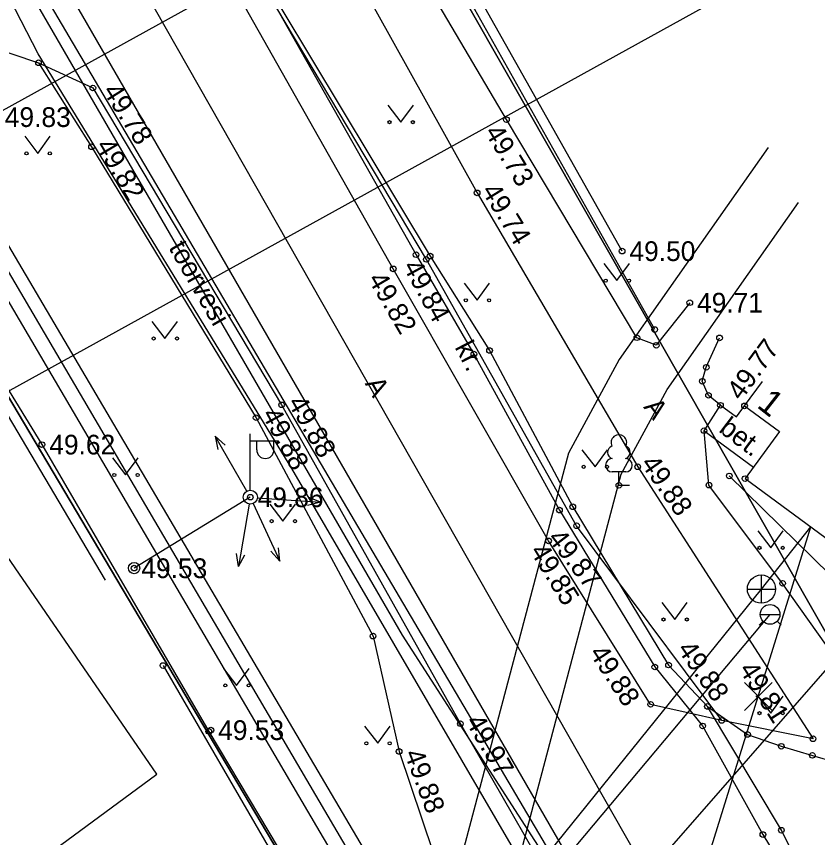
# Model space of a CAD drawing. Extents: x 641349 to 641717, y 6455477 to 6455943.
# Drawn here: x 641519.3 to 641547.76, y 6455717.47 to 6455746.63 of the extents above; entities that cross this region are included whole.
import ezdxf

# ---------------------------------------------------------------- set-up
doc = ezdxf.new("R2010")
doc.units = 0
for name, color, linetype in [('ABIJOONIS', 7, 'Continuous'), ('AED', 7, 'Continuous'), ('HALJASTUS', 7, 'Continuous'), ('HOONE', 7, 'Continuous'), ('HOONEDET', 7, 'Continuous'), ('KKAEV', 7, 'Continuous'), ('KORGUS', 7, 'Continuous'), ('KPKAABEL', 7, 'Continuous'), ('KTRASS', 7, 'Continuous'), ('MOOTPIIR', 7, 'Continuous'), ('MPOHULIIN', 7, 'Continuous'), ('PIIR', 7, 'Continuous'), ('POST', 7, 'Continuous'), ('PUU', 7, 'Continuous'), ('SITRASS', 7, 'Continuous'), ('SKTRASS', 7, 'Continuous'), ('TEE', 7, 'Continuous'), ('TTRASS', 7, 'Continuous'), ('VKAEV', 7, 'Continuous'), ('VORMISTUS', 7, 'Continuous'), ('VTRASS', 7, 'Continuous')]:
    doc.layers.add(name, color=color, linetype=linetype)

msp = doc.modelspace()

# ---------------------------------------------------------------- linework, layer by layer
at = {"layer": 'AED'}
for points in [[(641541.977, 6455735.505), (641529.73, 6455757.299), (641531.717, 6455758.671)], [(641508.059, 6455740.231), (641512.71, 6455743.646), (641520.209, 6455731.419), (641526.137, 6455721.238), (641530.735, 6455713.524), (641532.306, 6455710.93), (641538.989, 6455700.018)], [(641544.627, 6455730.308), (641553.588, 6455721.528)]]:
    msp.add_lwpolyline(points, dxfattribs=at)
at = {"layer": 'HALJASTUS'}
for p, q in [((641532.494, 6455743.476), (641532.957, 6455742.87)), ((641532.957, 6455742.87), (641533.403, 6455743.476)), ((641519.597, 6455742.368), (641520.061, 6455741.761)), ((641520.061, 6455741.761), (641520.506, 6455742.368)), ((641540.174, 6455737.85), (641540.637, 6455737.243)), ((641540.637, 6455737.243), (641541.083, 6455737.85)), ((641535.204, 6455737.152), (641535.668, 6455736.545)), ((641535.668, 6455736.545), (641536.113, 6455737.152)), ((641524.115, 6455735.796), (641524.579, 6455735.19)), ((641524.579, 6455735.19), (641525.024, 6455735.796)), ((641539.393, 6455731.237), (641539.857, 6455730.631)), ((641539.857, 6455730.631), (641540.302, 6455731.237)), ((641522.719, 6455730.95), (641523.182, 6455730.343)), ((641523.182, 6455730.343), (641523.628, 6455730.95)), ((641528.304, 6455729.307), (641528.768, 6455728.7)), ((641528.768, 6455728.7), (641529.213, 6455729.307)), ((641545.636, 6455728.362), (641546.1, 6455727.756)), ((641546.1, 6455727.756), (641546.545, 6455728.362)), ((641542.227, 6455725.816), (641542.691, 6455725.209)), ((641542.691, 6455725.209), (641543.136, 6455725.816)), ((641524.512, 6455723.573), (641530.317, 6455713.595)), ((641526.662, 6455723.475), (641527.125, 6455722.868)), ((641527.125, 6455722.868), (641527.571, 6455723.475)), ((641545.636, 6455722.489), (641546.1, 6455721.883)), ((641546.1, 6455721.883), (641546.545, 6455722.489)), ((641531.672, 6455721.421), (641532.136, 6455720.815)), ((641532.136, 6455720.815), (641532.581, 6455721.421))]:
    msp.add_line(p, q, dxfattribs=at)
for points in [[(641540.819, 6455738.293), (641531.428, 6455754.96)], [(641508.492, 6455739.997), (641512.722, 6455743.037), (641522.456, 6455726.608)]]:
    msp.add_lwpolyline(points, dxfattribs=at)
for centre in [(641532.556, 6455742.87), (641533.385, 6455742.87), (641519.66, 6455741.761), (641520.489, 6455741.761), (641540.236, 6455737.243), (641541.065, 6455737.243), (641535.267, 6455736.545), (641536.095, 6455736.545), (641524.178, 6455735.19), (641525.006, 6455735.19), (641539.456, 6455730.631), (641540.285, 6455730.631), (641522.781, 6455730.343), (641523.61, 6455730.343), (641528.367, 6455728.7), (641529.196, 6455728.7), (641545.699, 6455727.756), (641546.527, 6455727.756), (641542.29, 6455725.209), (641543.119, 6455725.209), (641526.724, 6455722.868), (641527.553, 6455722.868), (641545.699, 6455721.883), (641546.527, 6455721.883), (641531.735, 6455720.815), (641532.563, 6455720.815)]:
    msp.add_circle(centre, 0.055, dxfattribs=at)
at = {"layer": 'HOONE'}
for p, q in [((641545.169, 6455732.795), (641545.802, 6455733.66)), ((641545.188, 6455730.212), (641548.251, 6455727.971))]:
    msp.add_line(p, q, dxfattribs=at)
msp.add_lwpolyline([(641545.169, 6455732.795), (641546.412, 6455731.885), (641545.188, 6455730.212)], dxfattribs=at)
at = {"layer": 'KKAEV'}
for p, q in [((641545.768, 6455725.79), (641545.768, 6455726.79)), ((641545.268, 6455726.29), (641546.268, 6455726.29))]:
    msp.add_line(p, q, dxfattribs=at)
msp.add_circle((641545.768, 6455726.29), 0.5, dxfattribs=at)
at = {"layer": 'KORGUS'}
for centre in [(641520.087, 6455744.981), (641522.02, 6455744.084), (641536.71, 6455742.961), (641521.971, 6455741.996), (641535.668, 6455740.36), (641540.819, 6455738.293), (641533.499, 6455738.163), (641533.998, 6455738.114), (641533.865, 6455737.998), (641532.689, 6455737.661), (641543.224, 6455736.46), (641541.977, 6455735.505), (641541.344, 6455735.216), (641544.28, 6455735.209), (641542.033, 6455734.948), (641535.554, 6455734.637), (641536.111, 6455734.762), (641543.811, 6455734.167), (641543.667, 6455733.668), (641543.889, 6455733.17), (641528.725, 6455732.833), (641544.312, 6455732.817), (641545.169, 6455732.795), (641527.818, 6455732.377), (641543.73, 6455731.913), (641520.209, 6455731.419), (641541.374, 6455730.633), (641544.627, 6455730.308), (641545.188, 6455730.212), (641540.706, 6455729.974), (641543.905, 6455729.982), (641527.612, 6455729.554), (641538.594, 6455729.094), (641539.068, 6455729.212), (641539.204, 6455728.539), (641538.207, 6455728.002), (641523.485, 6455727.035), (641546.522, 6455726.494), (641531.971, 6455724.621), (641524.512, 6455723.573), (641541.98, 6455723.523), (641542.469, 6455723.593), (641541.832, 6455722.197), (641543.851, 6455722.122), (641535.074, 6455721.51), (641543.681, 6455721.429), (641544.357, 6455721.625), (641526.137, 6455721.238), (641526.211, 6455721.281), (641545.275, 6455721.129), (641547.603, 6455720.975), (641532.898, 6455720.524), (641546.475, 6455720.708), (641547.577, 6455720.385), (641546.478, 6455717.728), (641545.82, 6455717.574)]:
    msp.add_circle(centre, 0.1, dxfattribs=at)
at = {"layer": 'KPKAABEL'}
for points in [[(641546.008, 6455741.967), (641540.715, 6455734.438), (641538.918, 6455731.117), (641538.918, 6455731.117), (641534.988, 6455716.293), (641532.844, 6455707.441), (641530.152, 6455698.773), (641530.094, 6455698.691), (641523.047, 6455696.863)], [(641523.547, 6455694.926), (641531.305, 6455696.938), (641531.969, 6455697.875), (641534.773, 6455706.91), (641536.926, 6455715.801), (641540.789, 6455730.375), (641542.418, 6455733.383), (641547.084, 6455740.021)]]:
    msp.add_lwpolyline(points, dxfattribs=at)
at = {"layer": 'KTRASS'}
for p, q in [((641545.164, 6455722.968), (641546.154, 6455721.978)), ((641545.164, 6455721.978), (641546.154, 6455722.968))]:
    msp.add_line(p, q, dxfattribs=at)
for points in [[(641514.762, 6455756.766), (641538.235, 6455716.957), (641540.856, 6455711.71), (641555.898, 6455686.585), (641566.145, 6455669.786), (641567.867, 6455667.357)], [(641538.235, 6455716.957), (641545.768, 6455726.29), (641547.525, 6455728.503)], [(641542.336, 6455711.8), (641547.525, 6455728.503)]]:
    msp.add_lwpolyline(points, dxfattribs=at)
at = {"layer": 'MOOTPIIR'}
for points in [[(641457.818, 6455781.137), (641440.763, 6455810.523), (641424.967, 6455836.009), (641439.11, 6455844.773), (641447.813, 6455829.804), (641454.764, 6455816.486), (641470.85, 6455792.932), (641474.326, 6455794.124), (641480.185, 6455783.689), (641477.305, 6455781.801), (641492.796, 6455755.762), (641497.562, 6455746.519), (641514.741, 6455756.159), (641533.012, 6455724.654), (641566.575, 6455672.577), (641591.077, 6455685.149), (641599.063, 6455687.763)], [(641599.063, 6455687.763), (641615.297, 6455707.336), (641642.117, 6455700.989), (641634.948, 6455681.675), (641588.836, 6455656.441), (641584.8, 6455660.761), (641559.255, 6455648.586), (641543.789, 6455674.674), (641548.435, 6455679.921), (641535.711, 6455699.94), (641527.171, 6455699.94), (641517.936, 6455715.046), (641524.291, 6455719.717), (641512.45, 6455736.936), (641493.593, 6455726.997), (641468.744, 6455769.782), (641461.644, 6455767.149), (641454.196, 6455778.578), (641457.818, 6455781.137)]]:
    msp.add_lwpolyline(points, dxfattribs=at)
at = {"layer": 'MPOHULIIN'}
for p, q in [((641526.358, 6455731.717), (641526.454, 6455731.251)), ((641526.358, 6455731.717), (641526.713, 6455731.4)), ((641527.487, 6455729.77), (641526.358, 6455731.717)), ((641527.612, 6455729.554), (641527.612, 6455729.554)), ((641527.612, 6455729.554), (641527.612, 6455729.554)), ((641527.612, 6455729.554), (641527.612, 6455729.554)), ((641527.612, 6455729.554), (641527.612, 6455729.554)), ((641527.861, 6455729.536), (641530.105, 6455729.372)), ((641530.105, 6455729.372), (641529.644, 6455729.257)), ((641530.105, 6455729.372), (641529.666, 6455729.554)), ((641527.57, 6455729.307), (641527.195, 6455727.089)), ((641527.717, 6455729.327), (641528.663, 6455727.286)), ((641528.663, 6455727.286), (641528.339, 6455727.633)), ((641528.663, 6455727.286), (641528.61, 6455727.758)), ((641527.195, 6455727.089), (641527.124, 6455727.559)), ((641527.195, 6455727.089), (641527.418, 6455727.509))]:
    msp.add_line(p, q, dxfattribs=at)
at = {"layer": 'PIIR'}
for points in [[(641589.426, 6455648.229), (641550.26, 6455712.24), (641554.42, 6455714.05), (641575.07, 6455711.45), (641604.77, 6455715.78), (641605.35, 6455722.04), (641575, 6455717.51), (641550.42, 6455720.59), (641529.94, 6455756.51), (641523.39, 6455767.25), (641482.27, 6455834.59), (641458.339, 6455875.692)], [(641441.612, 6455866.505), (641461.72, 6455831.69), (641483.23, 6455794.7), (641506.69, 6455755.52), (641512.79, 6455743.59), (641543.19, 6455692.38), (641572.734, 6455642.617)], [(641541.429, 6455765.157), (641529.94, 6455756.51), (641550.42, 6455720.59), (641575, 6455717.51), (641605.35, 6455722.04), (641606.33, 6455723.569)], [(641524.829, 6455689.914), (641543.19, 6455692.38), (641512.79, 6455743.59), (641488.116, 6455725.001)]]:
    msp.add_lwpolyline(points, dxfattribs=at)
at = {"layer": 'POST'}
for p, q in [((641527.612, 6455729.804), (641527.612, 6455731.804)), ((641527.612, 6455731.554), (641528.612, 6455731.554)), ((641527.839, 6455731.233), (641527.839, 6455731.554)), ((641528.451, 6455731.233), (641528.451, 6455731.554)), ((641527.612, 6455729.554), (641527.612, 6455729.554))]:
    msp.add_line(p, q, dxfattribs=at)
msp.add_lwpolyline([(641527.612, 6455729.554), (641523.485, 6455727.035)], dxfattribs=at)
for centre, radius in [((641527.612, 6455729.554), 0.25), ((641523.485, 6455727.035), 0.2)]:
    msp.add_circle(centre, radius, dxfattribs=at)
msp.add_arc((641528.145, 6455731.233), 0.306, 180, 0, dxfattribs=at)
at = {"layer": 'PUU'}
for p, q in [((641540.946, 6455730.449), (641540.466, 6455730.449)), ((641540.706, 6455729.974), (641540.706, 6455730.449)), ((641541.086, 6455729.974), (641540.706, 6455729.974))]:
    msp.add_line(p, q, dxfattribs=at)
for centre, radius, start, end in [((641540.706, 6455731.494), 0.277, 332.5799, 207.4201), ((641540.536, 6455731.147), 0.233, 109.0217, 253.1415), ((641540.876, 6455731.147), 0.233, 286.8508, 70.9859), ((641540.469, 6455730.686), 0.238, 90.0016, 269.3953), ((641540.943, 6455730.686), 0.238, 270.6047, 89.9984)]:
    msp.add_arc(centre, radius, start, end, dxfattribs=at)
at = {"layer": 'SITRASS'}
for points in [[(641521.935, 6455768.007), (641522.603, 6455764.678), (641522.883, 6455762.488), (641522.96, 6455759.435), (641522.933, 6455758.191), (641522.932, 6455756.862), (641533.499, 6455738.163), (641535.554, 6455734.637), (641538.594, 6455729.094), (641541.98, 6455723.523), (641543.681, 6455721.429), (641545.82, 6455717.574), (641547.541, 6455714.741), (641551.223, 6455708.577), (641556.454, 6455700.327), (641562.459, 6455689.727), (641567.426, 6455681.326), (641573.83, 6455670.824), (641577.99, 6455663.785), (641584.116, 6455653.24), (641584.751, 6455652.141)], [(641522.932, 6455756.862), (641523.674, 6455755.546), (641525.349, 6455752.607), (641528.736, 6455746.873), (641533.998, 6455738.114), (641536.111, 6455734.762), (641539.068, 6455729.212), (641542.469, 6455723.593), (641543.851, 6455722.122)], [(641584.863, 6455652.176), (641584.332, 6455653.388), (641577.89, 6455663.754), (641574.503, 6455670.97), (641567.616, 6455681.582), (641564.258, 6455688.212), (641555.753, 6455700.15), (641550.852, 6455708.493), (641547.856, 6455714.936), (641546.478, 6455717.728), (641543.851, 6455722.122)], [(641543.851, 6455722.122), (641545.275, 6455721.129), (641546.475, 6455720.708), (641547.577, 6455720.385), (641548.398, 6455720.149), (641549.81, 6455720.161), (641551.087, 6455720.486), (641552.322, 6455721.049), (641553.153, 6455721.278)]]:
    msp.add_lwpolyline(points, dxfattribs=at)
at = {"layer": 'SKTRASS'}
for points in [[(641564.157, 6455662.734), (641541.244, 6455700.764), (641513.132, 6455748.476), (641494.36, 6455737.724)], [(641564.157, 6455662.734), (641541.244, 6455700.764), (641513.132, 6455748.476)]]:
    msp.add_lwpolyline(points, dxfattribs=at)
at = {"layer": 'TEE'}
msp.add_line((641543.73, 6455731.913), (641545.49, 6455730.625), dxfattribs=at)
for points in [[(641543.224, 6455736.46), (641542.033, 6455734.948), (641541.344, 6455735.216), (641536.71, 6455742.961), (641531.769, 6455751.329), (641527.815, 6455758.632), (641527.775, 6455760.587), (641528.119, 6455762.238)], [(641541.374, 6455730.633), (641547.603, 6455720.975), (641544.357, 6455721.625), (641541.832, 6455722.197), (641538.207, 6455728.002), (641532.689, 6455737.661), (641526.104, 6455749.309), (641525.171, 6455751.664), (641525.01, 6455753.288), (641524.847, 6455754.801), (641524.8, 6455756.168), (641525.33, 6455757.561), (641529.69, 6455751.107), (641535.668, 6455740.36), (641541.374, 6455730.633)], [(641544.357, 6455721.625), (641539.204, 6455728.539), (641533.865, 6455737.998), (641526.376, 6455750.588), (641525.01, 6455753.288)], [(641506.346, 6455743.76), (641510.086, 6455745.657), (641513.327, 6455746.362), (641516.393, 6455746.221), (641520.087, 6455744.981), (641522.02, 6455744.084), (641528.725, 6455732.833), (641535.074, 6455721.51)], [(641520.087, 6455744.981), (641521.971, 6455741.996), (641527.818, 6455732.377), (641531.971, 6455724.621)], [(641544.312, 6455732.817), (641543.889, 6455733.17), (641543.667, 6455733.668), (641543.811, 6455734.167), (641544.28, 6455735.209)], [(641543.73, 6455731.913), (641544.312, 6455732.817)], [(641544.312, 6455732.817), (641544.881, 6455732.401), (641545.169, 6455732.795)], [(641556.692, 6455719.592), (641550.821, 6455720.438), (641546.522, 6455726.494), (641543.905, 6455729.982), (641543.73, 6455731.913)], [(641531.971, 6455724.621), (641532.898, 6455720.524), (641534.508, 6455715.738), (641536.058, 6455712.927), (641540.613, 6455709.256), (641545.168, 6455701.06), (641545.492, 6455700.656)], [(641535.074, 6455721.51), (641539.216, 6455714.31), (641547.205, 6455701.658), (641555.537, 6455687.34), (641563.112, 6455675.165)]]:
    msp.add_lwpolyline(points, dxfattribs=at)
at = {"layer": 'TTRASS'}
for points in [[(641480.925, 6455758.809), (641493.771, 6455736.271), (641497.424, 6455738.375), (641513.194, 6455747.46), (641530.563, 6455717.888), (641540.702, 6455700.626), (641540.702, 6455700.626), (641540.702, 6455700.626), (641563.775, 6455661.69)], [(641563.347, 6455661.437), (641563.347, 6455661.437), (641540.274, 6455700.374), (641529.973, 6455717.862), (641513.079, 6455746.625), (641499.356, 6455738.719), (641493.464, 6455735.325), (641480.397, 6455758.263)]]:
    msp.add_lwpolyline(points, dxfattribs=at)
at = {"layer": 'VKAEV'}
for p, q in [((641545.728, 6455725.392), (641546.428, 6455725.392)), ((641545.831, 6455725.145), (641545.691, 6455725.005)), ((641546.325, 6455725.145), (641546.465, 6455725.005))]:
    msp.add_line(p, q, dxfattribs=at)
msp.add_circle((641546.078, 6455725.392), 0.35, dxfattribs=at)
at = {"layer": 'VORMISTUS'}
for points in [[(641606.298, 6455781.508), (641435.588, 6455687.258), (641367.922, 6455809.819), (641538.632, 6455904.069), (641606.298, 6455781.508)], [(641716.715, 6455692.635), (641546.005, 6455598.385), (641478.338, 6455720.946), (641649.048, 6455815.196), (641716.715, 6455692.635)]]:
    msp.add_lwpolyline(points, dxfattribs=at)
at = {"layer": 'VTRASS'}
msp.add_line((641541.709, 6455716.168), (641551.872, 6455727.78), dxfattribs=at)
for points in [[(641481.277, 6455815.523), (641490.189, 6455801.012), (641514.779, 6455758.128), (641515.408, 6455757.427), (641538.879, 6455716.801), (641539.978, 6455714.621), (641540.132, 6455714.316), (641555.979, 6455687.192)], [(641519.405, 6455755.367), (641541.709, 6455716.168), (641559.967, 6455716.724)], [(641570.121, 6455660.706), (641561.759, 6455675.192), (641550.781, 6455693.208), (641541.117, 6455709.944), (641536.333, 6455718.147), (641529.085, 6455730.575), (641520.076, 6455745.299), (641515.843, 6455753.487)], [(641538.879, 6455716.801), (641546.078, 6455725.392)]]:
    msp.add_lwpolyline(points, dxfattribs=at)

# ---------------------------------------------------------------- texts
at = {"layer": 'ABIJOONIS'}
msp.add_text('toorvesi', height=0.7, rotation=299.7753, dxfattribs=at).set_placement((641524.693, 6455738.419))
at = {"layer": 'HOONE'}
msp.add_text('1', height=0.9, rotation=321.8428, dxfattribs=at).set_placement((641545.57, 6455732.77))
at = {"layer": 'HOONEDET'}
msp.add_text('bet.', height=0.7, rotation=322.8132, dxfattribs=at).set_placement((641544.22, 6455731.9))
at = {"layer": 'KORGUS'}
for s, rotation, p in [(' 49.78', 302.2757, (641522.21, 6455744.2)), (' 49.73', 301.3091, (641535.78, 6455742.74)), (' 49.82', 300.6521, (641521.97, 6455742.26)), (' 49.74', 301.435, (641535.67, 6455740.66)), (' 49.84', 298.5652, (641532.89, 6455737.98)), (' 49.82', 300.4108, (641531.64, 6455737.52)), (' 49.77', 53.439, (641544.89, 6455732.74)), (' 49.88', 299.9052, (641528.79, 6455733.14)), (' 49.88', 298.2666, (641527.88, 6455732.73)), (' 49.88', 304.7408, (641541.31, 6455730.96)), (' 49.87', 307.6839, (641537.99, 6455728.29)), (' 49.85', 301.466, (641537.39, 6455727.86)), (' 49.88', 302.9975, (641539.49, 6455724.24)), (' 49.88', 304.59, (641542.61, 6455724.37)), (' 49.81', 302.5234, (641544.81, 6455723.66)), (' 49.97', 299.8777, (641535.11, 6455721.82)), (' 49.88', 290.6069, (641532.98, 6455720.7))]:
    msp.add_text(s, height=0.7, rotation=rotation, dxfattribs=at).set_placement(p)
for s, p in [(' 49.83', (641518.63, 6455742.7)), (' 49.50', (641540.82, 6455737.94)), (' 49.71', (641543.22, 6455736.11)), (' 49.62', (641520.21, 6455731.07)), (' 49.86', (641527.61, 6455729.2)), (' 49.53', (641523.48, 6455726.68)), (' 49.53', (641526.21, 6455720.93))]:
    msp.add_text(s, height=0.7, dxfattribs=at).set_placement(p)
at = {"layer": 'TEE'}
for s, rotation, p in [('kr.', 297.3499, (641534.86, 6455734.88)), ('A', 299.5778, (641531.67, 6455733.59)), ('A', 307.1169, (641541.56, 6455732.75))]:
    msp.add_text(s, height=0.7, rotation=rotation, dxfattribs=at).set_placement(p)

doc.saveas('drawing.dxf')
